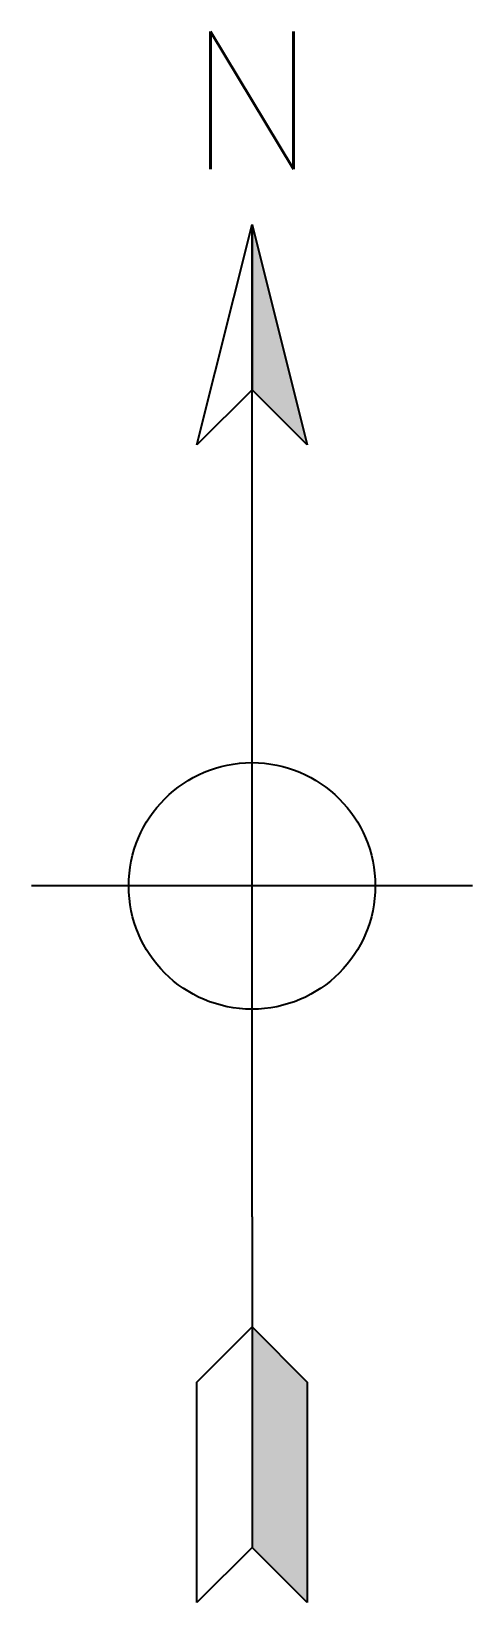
# Model space of a CAD drawing. Header units: metres. Extents: x -8 to 8, y -26 to 31.
import ezdxf
from ezdxf.enums import TextEntityAlignment as Align

# ---------------------------------------------------------------- set-up
doc = ezdxf.new("R2010")
doc.units = ezdxf.units.M
doc.header["$MEASUREMENT"] = 0
doc.layers.add('LINE', color=7, linetype='CONTINUOUS')
doc.styles.get("Standard").update_dxf_attribs({"font": 'simplex'})

msp = doc.modelspace()

# ---------------------------------------------------------------- linework, layer by layer
at = {"layer": 'LINE', "color": 7, "linetype": 'Continuous'}
for p, q in [((-2, 16), (0, 24)), ((0, 24), (2, 16)), ((0, 24), (0, 18)), ((0, -12), (0, 24)), ((0, 18), (-2, 16)), ((2, 16), (0, 18)), ((8, 0), (-8, 0)), ((0, -12), (0, -24)), ((-2, -18), (0, -16)), ((0, -16), (2, -18)), ((-2, -26), (-2, -18)), ((2, -18), (2, -26)), ((0, -24), (-2, -26)), ((2, -26), (0, -24))]:
    msp.add_line(p, q, dxfattribs=at)
msp.add_circle((0, 0), 4.472, dxfattribs=at)
for points in [[(2, 16), (0, 18), (0, 24)], [(2, -26), (0, -24), (2, -18), (0, -16)]]:
    msp.add_solid(points, dxfattribs=at)

# ---------------------------------------------------------------- texts
msp.add_text('N', height=5, dxfattribs=at).set_placement((0, 26), align=Align.CENTER)

doc.saveas('drawing.dxf')
